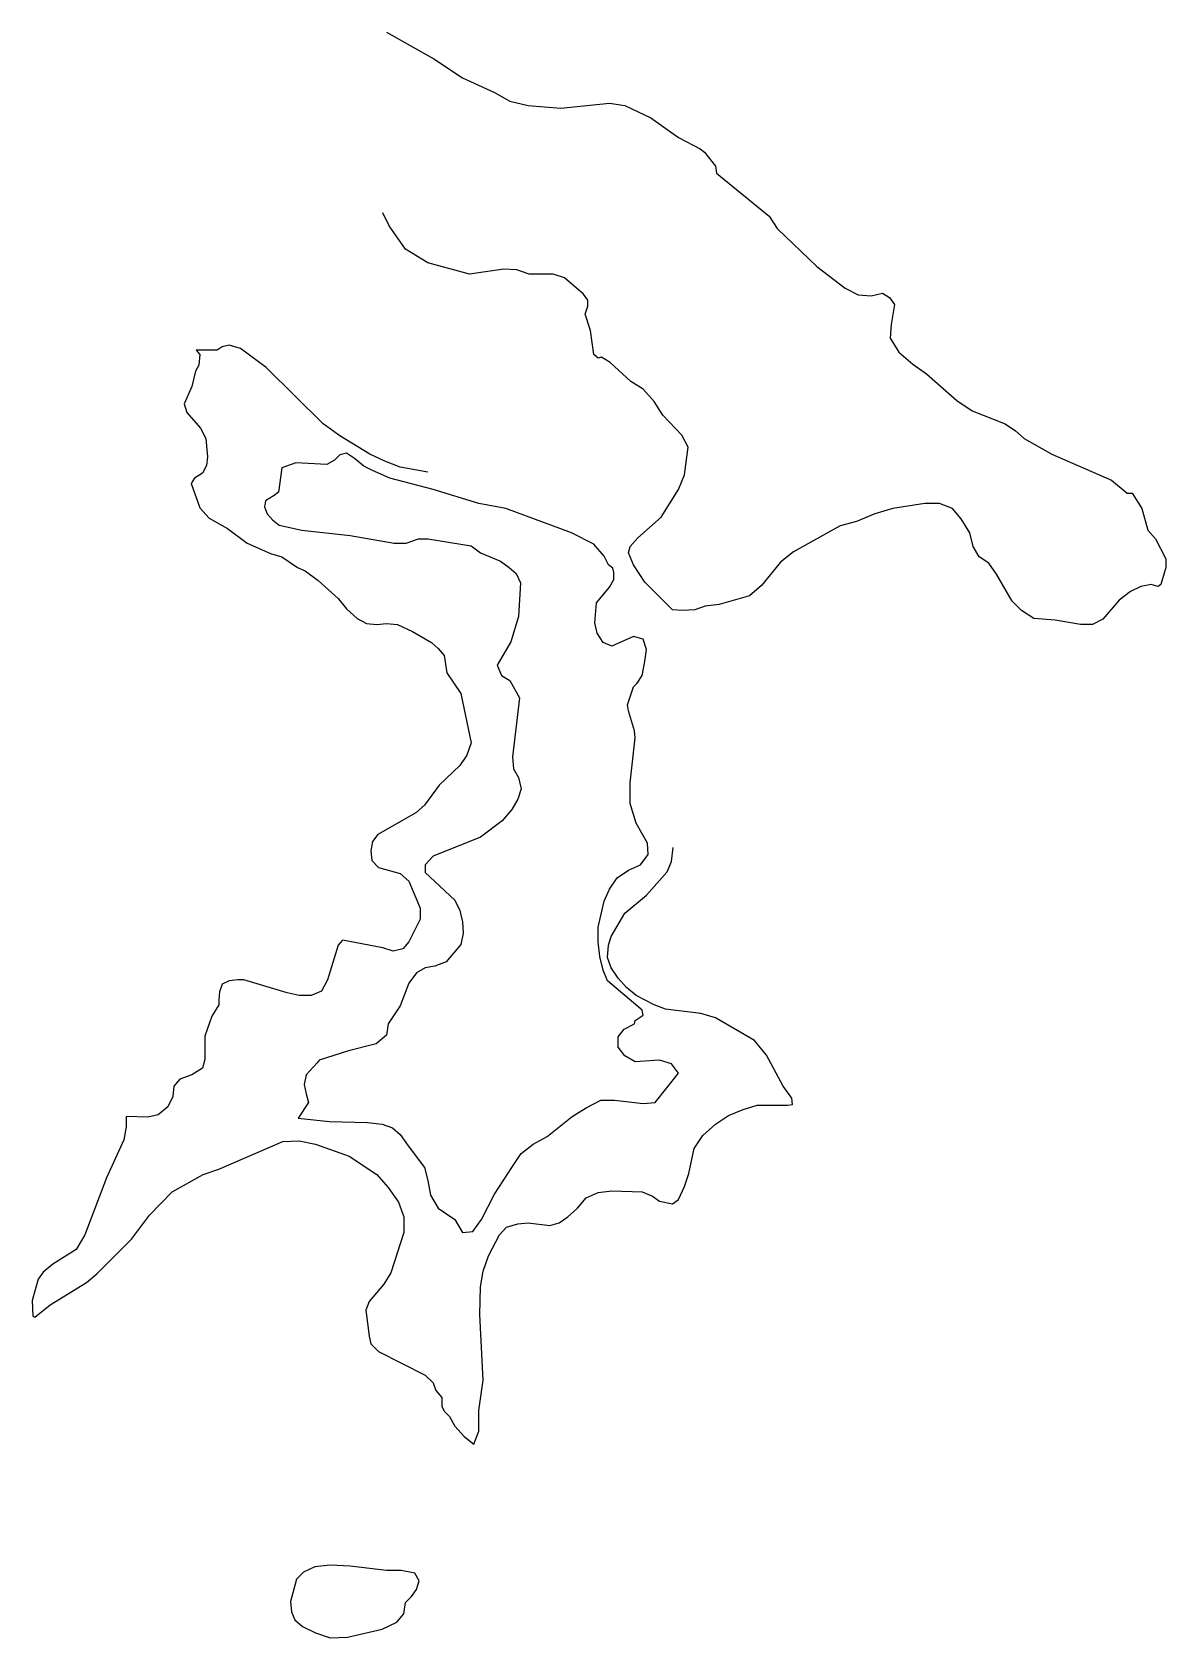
# Model space of a CAD drawing. Extents: x 297153 to 298465, y 2511503 to 2513360.
import ezdxf

# ---------------------------------------------------------------- set-up
doc = ezdxf.new("R2010")
doc.units = 0

msp = doc.modelspace()

# ---------------------------------------------------------------- linework, layer by layer
at = {"layer": 'COURBE', "color": 0}
for points in [[(297563, 2513360), (297618, 2513329), (297651, 2513307), (297688, 2513290), (297706, 2513280), (297727, 2513275), (297765, 2513272), (297821, 2513278), (297839, 2513275), (297869, 2513261), (297901, 2513238), (297926, 2513225), (297931, 2513221), (297944, 2513205), (297945, 2513197), (298006, 2513147), (298015, 2513133), (298061, 2513089), (298094, 2513064), (298109, 2513056), (298124, 2513055), (298137, 2513058), (298145, 2513053), (298151, 2513045), (298147, 2513022), (298146, 2513006), (298156, 2512990), (298172, 2512976), (298188, 2512965), (298223, 2512934), (298241, 2512922), (298279, 2512907), (298291, 2512899), (298301, 2512890), (298333, 2512872), (298402, 2512842), (298420, 2512827), (298426, 2512827), (298437, 2512809), (298444, 2512784), (298453, 2512774), (298465, 2512751), (298465, 2512741), (298459, 2512721), (298456, 2512719), (298448, 2512721), (298436, 2512719), (298424, 2512713), (298411, 2512703), (298392, 2512681), (298380, 2512675), (298366, 2512675), (298337, 2512680), (298312, 2512682), (298298, 2512691), (298287, 2512702), (298269, 2512733), (298260, 2512746), (298249, 2512753), (298242, 2512765), (298238, 2512781), (298228, 2512797), (298218, 2512809), (298203, 2512815), (298186, 2512815), (298149, 2512809), (298128, 2512803), (298107, 2512794), (298088, 2512789), (298034, 2512759), (298019, 2512747), (297997, 2512720), (297983, 2512708), (297948, 2512698), (297932, 2512696), (297920, 2512692), (297906, 2512691), (297894, 2512692), (297862, 2512724), (297849, 2512744), (297843, 2512758), (297845, 2512765), (297854, 2512775), (297881, 2512799), (297901, 2512831), (297908, 2512848), (297912, 2512880), (297905, 2512894), (297883, 2512917), (297873, 2512933), (297860, 2512947), (297846, 2512956), (297822, 2512978), (297812, 2512984), (297808, 2512983), (297803, 2512987), (297799, 2513015), (297793, 2513034), (297796, 2513043), (297796, 2513050), (297791, 2513057), (297769, 2513076), (297756, 2513080), (297728, 2513080), (297714, 2513085), (297699, 2513086), (297659, 2513080), (297611, 2513093), (297585, 2513109), (297566, 2513136), (297559, 2513151)], [(297611, 2512851), (297579, 2512857), (297561, 2512864), (297544, 2512872), (297509, 2512893), (297490, 2512907), (297424, 2512972), (297394, 2512994), (297381, 2512998), (297373, 2512996), (297367, 2512992), (297343, 2512992), (297347, 2512987), (297346, 2512975), (297342, 2512968), (297338, 2512950), (297329, 2512930), (297332, 2512920), (297348, 2512902), (297354, 2512890), (297356, 2512869), (297355, 2512859), (297350, 2512850), (297341, 2512844), (297337, 2512838), (297347, 2512810), (297358, 2512798), (297379, 2512786), (297402, 2512769), (297429, 2512757), (297442, 2512753), (297460, 2512741), (297469, 2512737), (297484, 2512726), (297507, 2512705), (297517, 2512693), (297529, 2512682), (297540, 2512676), (297552, 2512675), (297563, 2512676), (297576, 2512675), (297593, 2512667), (297615, 2512654), (297623, 2512647), (297630, 2512639), (297633, 2512619), (297649, 2512595), (297661, 2512538), (297656, 2512524), (297648, 2512512), (297624, 2512489), (297607, 2512466), (297597, 2512457), (297553, 2512432), (297547, 2512424), (297545, 2512413), (297546, 2512402), (297554, 2512394), (297579, 2512387), (297589, 2512378), (297602, 2512347), (297602, 2512334), (297589, 2512308), (297582, 2512300), (297571, 2512297), (297559, 2512301), (297512, 2512310), (297507, 2512304), (297495, 2512264), (297488, 2512251), (297476, 2512246), (297462, 2512246), (297448, 2512249), (297398, 2512264), (297391, 2512264), (297381, 2512263), (297373, 2512259), (297370, 2512250), (297369, 2512241), (297369, 2512235), (297361, 2512222), (297353, 2512199), (297353, 2512172), (297350, 2512162), (297338, 2512154), (297324, 2512149), (297317, 2512141), (297316, 2512129), (297310, 2512117), (297299, 2512108), (297287, 2512105), (297262, 2512106), (297262, 2512094), (297259, 2512079), (297239, 2512035), (297214, 2511969), (297204, 2511952), (297177, 2511935), (297166, 2511926), (297160, 2511918), (297153, 2511893), (297154, 2511875), (297156, 2511874), (297174, 2511888), (297216, 2511914), (297228, 2511924), (297268, 2511964), (297289, 2511992), (297315, 2512019), (297351, 2512039), (297369, 2512045), (297443, 2512077), (297462, 2512078), (297481, 2512074), (297520, 2512060), (297552, 2512039), (297565, 2512024), (297577, 2512007), (297583, 2511990), (297583, 2511972), (297568, 2511925), (297560, 2511912), (297543, 2511892), (297539, 2511882), (297543, 2511852), (297545, 2511843), (297554, 2511834), (297608, 2511807), (297617, 2511798), (297620, 2511789), (297627, 2511781), (297627, 2511771), (297630, 2511765), (297636, 2511759), (297642, 2511748), (297653, 2511736), (297664, 2511727), (297670, 2511742), (297670, 2511766), (297675, 2511801), (297671, 2511877), (297672, 2511909), (297675, 2511927), (297681, 2511945), (297694, 2511969), (297702, 2511978), (297715, 2511982), (297727, 2511983), (297752, 2511980), (297763, 2511983), (297773, 2511990), (297784, 2512000), (297794, 2512012), (297808, 2512018), (297824, 2512020), (297859, 2512019), (297871, 2512014), (297879, 2512008), (297894, 2512005), (297901, 2512010), (297908, 2512025), (297913, 2512040), (297919, 2512069), (297929, 2512084), (297944, 2512097), (297959, 2512107), (297976, 2512114), (297992, 2512119), (298027, 2512119), (298033, 2512120), (298032, 2512127), (298022, 2512141), (298003, 2512177), (297989, 2512194), (297944, 2512220), (297927, 2512225), (297886, 2512230), (297873, 2512235), (297852, 2512246), (297841, 2512255), (297831, 2512266), (297823, 2512278), (297819, 2512290), (297820, 2512304), (297823, 2512314), (297839, 2512341), (297864, 2512362), (297888, 2512389), (297893, 2512401), (297895, 2512417)]]:
    msp.add_lwpolyline(points, dxfattribs=at)
msp.add_lwpolyline([(297457, 2511524), (297466, 2511516), (297481, 2511509), (297498, 2511503), (297518, 2511504), (297558, 2511513), (297575, 2511521), (297583, 2511531), (297585, 2511544), (297592, 2511551), (297598, 2511559), (297601, 2511569), (297596, 2511578), (297580, 2511581), (297563, 2511581), (297521, 2511586), (297498, 2511587), (297480, 2511585), (297467, 2511579), (297459, 2511571), (297452, 2511545), (297453, 2511533)], close=True, dxfattribs=at)
at = {"layer": 'CUVETTE', "color": 0}
msp.add_lwpolyline([(297547, 2512853), (297537, 2512858), (297526, 2512867), (297517, 2512873), (297509, 2512871), (297503, 2512865), (297494, 2512860), (297458, 2512862), (297442, 2512856), (297438, 2512828), (297433, 2512824), (297423, 2512818), (297422, 2512811), (297425, 2512803), (297431, 2512796), (297439, 2512790), (297465, 2512784), (297521, 2512778), (297572, 2512769), (297586, 2512769), (297600, 2512774), (297611, 2512774), (297661, 2512766), (297672, 2512758), (297695, 2512748), (297705, 2512741), (297713, 2512734), (297718, 2512723), (297716, 2512684), (297707, 2512655), (297691, 2512628), (297696, 2512616), (297706, 2512610), (297717, 2512590), (297709, 2512522), (297710, 2512508), (297716, 2512498), (297719, 2512485), (297715, 2512473), (297708, 2512461), (297697, 2512448), (297672, 2512429), (297617, 2512407), (297608, 2512397), (297608, 2512388), (297642, 2512356), (297648, 2512344), (297651, 2512331), (297652, 2512318), (297649, 2512305), (297632, 2512285), (297619, 2512280), (297608, 2512278), (297598, 2512272), (297589, 2512260), (297579, 2512234), (297565, 2512213), (297563, 2512200), (297551, 2512190), (297519, 2512182), (297485, 2512171), (297483, 2512168), (297470, 2512154), (297468, 2512143), (297470, 2512132), (297473, 2512122), (297461, 2512104), (297497, 2512100), (297541, 2512099), (297558, 2512097), (297570, 2512093), (297579, 2512085), (297588, 2512072), (297607, 2512047), (297611, 2512032), (297614, 2512015), (297623, 2512000), (297642, 2511987), (297651, 2511972), (297663, 2511973), (297673, 2511987), (297688, 2512016), (297708, 2512047), (297719, 2512063), (297733, 2512074), (297749, 2512083), (297778, 2512106), (297794, 2512116), (297811, 2512125), (297827, 2512125), (297860, 2512121), (297874, 2512122), (297901, 2512156), (297893, 2512167), (297879, 2512171), (297851, 2512169), (297839, 2512176), (297831, 2512186), (297831, 2512198), (297838, 2512207), (297850, 2512213), (297851, 2512217), (297860, 2512223), (297859, 2512229), (297819, 2512263), (297814, 2512275), (297810, 2512291), (297808, 2512308), (297808, 2512325), (297815, 2512355), (297821, 2512369), (297830, 2512382), (297843, 2512391), (297857, 2512397), (297866, 2512409), (297865, 2512422), (297852, 2512445), (297845, 2512468), (297845, 2512492), (297851, 2512544), (297850, 2512552), (297843, 2512575), (297842, 2512582), (297849, 2512603), (297853, 2512607), (297859, 2512616), (297862, 2512632), (297864, 2512646), (297860, 2512658), (297849, 2512661), (297824, 2512650), (297814, 2512654), (297807, 2512665), (297804, 2512677), (297806, 2512700), (297821, 2512718), (297826, 2512727), (297826, 2512735), (297825, 2512740), (297820, 2512744), (297815, 2512754), (297803, 2512768), (297777, 2512781), (297701, 2512809), (297670, 2512815), (297617, 2512831), (297567, 2512844)], close=True, dxfattribs=at)

doc.saveas('drawing.dxf')
